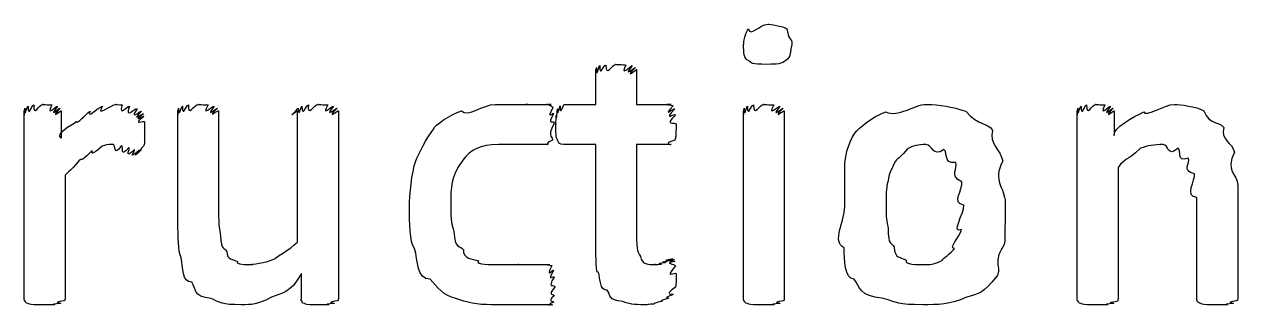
# Model space of a CAD drawing. Header units: millimetres. Extents: x 0 to 216, y 0 to 279.
# Drawn here: x 166.3 to 176.97, y 185.55 to 188.02 of the extents above; entities that cross this region are included whole.
import ezdxf

# ---------------------------------------------------------------- set-up
doc = ezdxf.new("R2010")
doc.units = ezdxf.units.MM
doc.layers.get('0').update_dxf_attribs({"linetype": 'CONTINUOUS'})

msp = doc.modelspace()

# ---------------------------------------------------------------- linework, layer by layer
at = {"color": 0}
for p, q in [((173.053, 187.84), (173.053, 187.84)), ((171.329, 187.311), (171.329, 187.62)), ((171.687, 187.62), (171.687, 187.311)), ((166.3, 185.602), (166.3, 187.256)), ((166.625, 187.256), (166.625, 187.013)), ((167.652, 186.269), (167.652, 187.256)), ((168.01, 187.256), (168.01, 186.369)), ((168.705, 186.098), (168.705, 187.256)), ((169.063, 187.256), (169.063, 185.602)), ((171.053, 187.311), (171.329, 187.311)), ((171.687, 187.311), (171.99, 187.311)), ((172.628, 185.602), (172.628, 187.256)), ((172.986, 187.256), (172.986, 185.602)), ((175.563, 185.602), (175.563, 187.256)), ((175.889, 187.256), (175.889, 187.036)), ((167.358, 187.074), (167.358, 187.074)), ((171.329, 186.958), (171.047, 186.958)), ((171.329, 186.066), (171.329, 186.958)), ((171.99, 186.958), (171.687, 186.958)), ((171.687, 186.958), (171.687, 186.187)), ((175.922, 186.755), (175.922, 185.602)), ((166.659, 186.688), (166.659, 185.602)), ((176.975, 186.595), (176.975, 185.602)), ((174.566, 186.424), (174.566, 186.424)), ((174.929, 186.446), (174.929, 186.446)), ((176.616, 185.602), (176.616, 186.49)), ((168.738, 185.602), (168.738, 185.823)), ((172.034, 185.818), (172.034, 185.818)), ((170.968, 185.702), (170.968, 185.702))]:
    msp.add_line(p, q, dxfattribs=at)
for points in [[(172.672, 187.978), (172.69, 187.898), (172.762, 188.017), (172.843, 188.017)], [(172.843, 188.017), (172.852, 188.017), (172.978, 188.003), (173.009, 187.978)], [(172.628, 187.84), (172.628, 187.847), (172.642, 187.952), (172.672, 187.978)], [(173.009, 187.978), (173.028, 187.851), (173.053, 187.909), (173.053, 187.84)], [(172.672, 187.697), (172.628, 187.711), (172.628, 187.77), (172.628, 187.84)], [(173.053, 187.84), (173.028, 187.715), (173.036, 187.728), (173.003, 187.702)], [(172.838, 187.664), (172.686, 187.664), (172.701, 187.675), (172.672, 187.697)], [(173.003, 187.702), (172.966, 187.664), (172.918, 187.664), (172.838, 187.664)], [(171.329, 187.62), (171.329, 187.521), (171.33, 187.628), (171.334, 187.637)], [(171.334, 187.637), (171.34, 187.535), (171.351, 187.649), (171.362, 187.653)], [(171.362, 187.653), (171.365, 187.543), (171.395, 187.658), (171.417, 187.658)], [(171.417, 187.658), (171.413, 187.545), (171.472, 187.664), (171.505, 187.664)], [(171.505, 187.664), (171.483, 187.664), (171.571, 187.661), (171.593, 187.658)], [(171.593, 187.658), (171.53, 187.543), (171.637, 187.656), (171.649, 187.653)], [(171.649, 187.653), (171.556, 187.535), (171.672, 187.643), (171.676, 187.637)], [(171.676, 187.637), (171.567, 187.521), (171.687, 187.623), (171.687, 187.62)], [(166.3, 187.256), (166.3, 187.164), (166.302, 187.27), (166.306, 187.278)], [(166.306, 187.278), (166.307, 187.179), (166.318, 187.29), (166.333, 187.295)], [(166.333, 187.295), (166.336, 187.19), (166.364, 187.306), (166.383, 187.306)], [(166.383, 187.306), (166.377, 187.193), (166.432, 187.311), (166.466, 187.311)], [(166.466, 187.311), (166.439, 187.311), (166.521, 187.308), (166.543, 187.306)], [(166.543, 187.306), (166.484, 187.19), (166.581, 187.302), (166.592, 187.295)], [(166.592, 187.295), (166.505, 187.179), (166.61, 187.285), (166.614, 187.278)], [(166.614, 187.278), (166.517, 187.164), (166.625, 187.263), (166.625, 187.256)], [(166.758, 187.162), (166.766, 187.131), (166.842, 187.229), (166.879, 187.251)], [(166.879, 187.251), (166.841, 187.175), (166.952, 187.287), (166.989, 187.295)], [(166.989, 187.295), (166.918, 187.193), (167.068, 187.311), (167.105, 187.311)], [(167.105, 187.311), (167.086, 187.311), (167.138, 187.308), (167.16, 187.306)], [(167.16, 187.306), (167.13, 187.19), (167.204, 187.302), (167.226, 187.295)], [(167.226, 187.295), (167.178, 187.175), (167.273, 187.279), (167.293, 187.273)], [(167.293, 187.273), (167.215, 187.16), (167.323, 187.258), (167.331, 187.251)], [(167.331, 187.251), (167.229, 187.146), (167.343, 187.235), (167.348, 187.229)], [(167.652, 187.256), (167.652, 187.164), (167.653, 187.27), (167.658, 187.278)], [(167.658, 187.278), (167.663, 187.179), (167.676, 187.29), (167.691, 187.295)], [(167.691, 187.295), (167.692, 187.19), (167.724, 187.306), (167.746, 187.306)], [(167.746, 187.306), (167.736, 187.193), (167.797, 187.311), (167.834, 187.311)], [(167.834, 187.311), (167.807, 187.311), (167.895, 187.308), (167.917, 187.306)], [(167.917, 187.306), (167.851, 187.19), (167.957, 187.302), (167.972, 187.295)], [(167.972, 187.295), (167.88, 187.179), (167.995, 187.285), (167.999, 187.278)], [(167.999, 187.278), (167.89, 187.168), (168.01, 187.267), (168.01, 187.256)], [(168.705, 187.256), (168.589, 187.164), (168.706, 187.27), (168.71, 187.278)], [(168.71, 187.278), (168.717, 187.179), (168.728, 187.29), (168.743, 187.295)], [(168.743, 187.295), (168.746, 187.19), (168.777, 187.306), (168.799, 187.306)], [(168.799, 187.306), (168.79, 187.193), (168.85, 187.311), (168.887, 187.311)], [(168.887, 187.311), (168.861, 187.311), (168.947, 187.308), (168.97, 187.306)], [(168.97, 187.306), (168.905, 187.19), (169.008, 187.302), (169.019, 187.295)], [(169.019, 187.295), (168.931, 187.179), (169.044, 187.285), (169.052, 187.278)], [(169.052, 187.278), (168.945, 187.164), (169.063, 187.263), (169.063, 187.256)], [(169.904, 187.096), (169.901, 187.124), (170.054, 187.223), (170.146, 187.256)], [(170.146, 187.256), (170.203, 187.193), (170.337, 187.311), (170.444, 187.311)], [(170.444, 187.311), (170.478, 187.311), (170.545, 187.311), (170.593, 187.311)], [(170.593, 187.311), (170.578, 187.311), (170.689, 187.311), (170.731, 187.311)], [(170.731, 187.311), (170.659, 187.311), (170.808, 187.311), (170.841, 187.311)], [(170.841, 187.311), (170.842, 187.311), (170.896, 187.311), (170.907, 187.311)], [(170.907, 187.311), (170.869, 187.311), (170.93, 187.311), (170.935, 187.311)], [(170.935, 187.311), (170.88, 187.311), (170.947, 187.302), (170.951, 187.284)], [(170.951, 187.284), (170.886, 187.16), (170.957, 187.251), (170.957, 187.229)], [(170.982, 187.217), (170.983, 187.153), (170.988, 187.258), (170.992, 187.273)], [(170.992, 187.273), (170.994, 187.182), (171.006, 187.296), (171.015, 187.3)], [(171.015, 187.3), (171.012, 187.193), (171.038, 187.311), (171.053, 187.311)], [(171.99, 187.311), (171.894, 187.311), (172.002, 187.307), (172.007, 187.3)], [(172.007, 187.3), (171.905, 187.182), (172.019, 187.287), (172.023, 187.273)], [(172.023, 187.273), (171.913, 187.153), (172.029, 187.24), (172.029, 187.217)], [(172.628, 187.256), (172.628, 187.164), (172.63, 187.27), (172.634, 187.278)], [(172.634, 187.278), (172.639, 187.179), (172.65, 187.29), (172.661, 187.295)], [(172.661, 187.295), (172.664, 187.19), (172.694, 187.306), (172.716, 187.306)], [(172.716, 187.306), (172.712, 187.193), (172.772, 187.311), (172.805, 187.311)], [(172.805, 187.311), (172.782, 187.311), (172.871, 187.308), (172.893, 187.306)], [(172.893, 187.306), (172.829, 187.19), (172.937, 187.302), (172.948, 187.295)], [(172.948, 187.295), (172.855, 187.179), (172.972, 187.285), (172.975, 187.278)], [(172.975, 187.278), (172.867, 187.164), (172.986, 187.263), (172.986, 187.256)], [(173.607, 187.058), (173.64, 187.105), (173.758, 187.201), (173.877, 187.245)], [(173.877, 187.245), (173.995, 187.193), (174.119, 187.311), (174.24, 187.311)], [(174.24, 187.311), (174.348, 187.311), (174.468, 187.29), (174.582, 187.251)], [(174.582, 187.251), (174.698, 187.115), (174.778, 187.157), (174.819, 187.08)], [(175.563, 187.256), (175.563, 187.164), (175.565, 187.27), (175.569, 187.278)], [(175.569, 187.278), (175.57, 187.179), (175.581, 187.29), (175.597, 187.295)], [(175.597, 187.295), (175.599, 187.19), (175.627, 187.306), (175.646, 187.306)], [(175.646, 187.306), (175.641, 187.193), (175.696, 187.311), (175.729, 187.311)], [(175.729, 187.311), (175.703, 187.311), (175.784, 187.308), (175.806, 187.306)], [(175.806, 187.306), (175.747, 187.19), (175.845, 187.302), (175.855, 187.295)], [(175.855, 187.295), (175.769, 187.179), (175.873, 187.285), (175.878, 187.278)], [(175.878, 187.278), (175.78, 187.164), (175.889, 187.263), (175.889, 187.256)], [(175.889, 187.036), (175.868, 187.105), (176.062, 187.201), (176.148, 187.245)], [(176.148, 187.245), (176.159, 187.193), (176.325, 187.311), (176.418, 187.311)], [(176.418, 187.311), (176.47, 187.311), (176.607, 187.292), (176.677, 187.256)], [(176.677, 187.256), (176.732, 187.12), (176.809, 187.169), (176.853, 187.107)], [(166.625, 187.013), (166.565, 187.058), (166.716, 187.125), (166.758, 187.162)], [(167.348, 187.229), (167.237, 187.135), (167.353, 187.217), (167.353, 187.206)], [(167.353, 187.206), (167.24, 187.113), (167.358, 187.179), (167.358, 187.157)], [(167.358, 187.157), (167.358, 187.071), (167.358, 187.11), (167.358, 187.074)], [(170.957, 187.229), (170.89, 187.115), (170.962, 187.179), (170.962, 187.146)], [(170.962, 187.146), (170.89, 187.013), (170.957, 187.026), (170.946, 186.997)], [(170.976, 187.135), (170.976, 187.109), (170.977, 187.196), (170.982, 187.217)], [(170.992, 186.997), (170.976, 187.013), (170.976, 187.071), (170.976, 187.135)], [(172.029, 187.217), (171.916, 187.109), (172.034, 187.168), (172.034, 187.135)], [(172.034, 187.135), (172.034, 187.013), (172.03, 187.026), (172.023, 186.997)], [(167.358, 187.074), (167.358, 187.003), (167.358, 187.013), (167.358, 186.992)], [(169.744, 186.815), (169.766, 186.859), (169.838, 187.022), (169.904, 187.096)], [(173.518, 186.776), (173.518, 186.829), (173.547, 186.98), (173.607, 187.058)], [(174.819, 187.08), (174.782, 186.965), (174.892, 186.916), (174.908, 186.81)], [(176.853, 187.107), (176.82, 186.998), (176.928, 186.976), (176.947, 186.892)], [(166.984, 186.942), (166.843, 186.822), (166.923, 186.92), (166.89, 186.898)], [(167.083, 186.958), (167.024, 186.958), (167.017, 186.953), (166.984, 186.942)], [(167.155, 186.948), (167.083, 186.84), (167.108, 186.958), (167.083, 186.958)], [(167.221, 186.931), (167.13, 186.829), (167.18, 186.943), (167.155, 186.948)], [(167.27, 186.914), (167.167, 186.818), (167.239, 186.927), (167.221, 186.931)], [(167.348, 186.942), (167.229, 186.818), (167.338, 186.921), (167.331, 186.914)], [(167.358, 186.992), (167.358, 186.958), (167.355, 186.953), (167.348, 186.942)], [(170.472, 186.958), (170.309, 186.958), (170.23, 186.912), (170.157, 186.821)], [(170.642, 186.958), (170.512, 186.958), (170.538, 186.958), (170.472, 186.958)], [(170.764, 186.958), (170.725, 186.958), (170.689, 186.958), (170.642, 186.958)], [(170.852, 186.958), (170.794, 186.958), (170.799, 186.958), (170.764, 186.958)], [(170.907, 186.958), (170.838, 186.958), (170.874, 186.958), (170.852, 186.958)], [(170.946, 186.997), (170.869, 186.958), (170.921, 186.958), (170.907, 186.958)], [(171.047, 186.958), (171.001, 186.958), (171.006, 186.971), (170.992, 186.997)], [(172.023, 186.997), (171.902, 186.958), (172.004, 186.958), (171.99, 186.958)], [(174.07, 186.92), (173.962, 186.789), (173.994, 186.857), (173.965, 186.81)], [(174.23, 186.958), (174.165, 186.958), (174.114, 186.945), (174.07, 186.92)], [(174.389, 186.914), (174.29, 186.84), (174.292, 186.958), (174.23, 186.958)], [(176.12, 186.925), (175.989, 186.8), (175.991, 186.849), (175.922, 186.755)], [(176.319, 186.958), (176.236, 186.958), (176.186, 186.948), (176.12, 186.925)], [(176.451, 186.925), (176.353, 186.84), (176.369, 186.958), (176.319, 186.958)], [(176.539, 186.837), (176.426, 186.8), (176.487, 186.906), (176.451, 186.925)], [(166.78, 186.815), (166.7, 186.712), (166.703, 186.739), (166.659, 186.688)], [(166.89, 186.898), (166.777, 186.782), (166.82, 186.851), (166.78, 186.815)], [(167.309, 186.909), (167.196, 186.807), (167.284, 186.91), (167.27, 186.914)], [(167.331, 186.914), (167.218, 186.807), (167.32, 186.909), (167.309, 186.909)], [(169.689, 186.407), (169.689, 186.517), (169.707, 186.705), (169.744, 186.815)], [(170.157, 186.821), (170.048, 186.656), (170.053, 186.596), (170.053, 186.424)], [(174.494, 186.799), (174.378, 186.785), (174.433, 186.888), (174.389, 186.914)], [(176.594, 186.7), (176.474, 186.723), (176.564, 186.8), (176.539, 186.837)], [(176.947, 186.892), (176.856, 186.716), (176.975, 186.712), (176.975, 186.595)], [(173.518, 186.413), (173.518, 186.491), (173.518, 186.666), (173.518, 186.776)], [(173.965, 186.81), (173.904, 186.694), (173.912, 186.705), (173.899, 186.639)], [(174.549, 186.628), (174.429, 186.686), (174.519, 186.75), (174.494, 186.799)], [(174.908, 186.81), (174.811, 186.635), (174.929, 186.581), (174.929, 186.446)], [(173.899, 186.639), (173.878, 186.564), (173.882, 186.508), (173.882, 186.435)], [(174.566, 186.424), (174.451, 186.44), (174.56, 186.564), (174.549, 186.628)], [(176.616, 186.49), (176.5, 186.498), (176.608, 186.647), (176.594, 186.7)], [(169.733, 186.043), (169.689, 186.101), (169.689, 186.271), (169.689, 186.407)], [(170.053, 186.424), (170.048, 186.278), (170.061, 186.259), (170.08, 186.192)], [(173.513, 186.049), (173.4, 186.105), (173.518, 186.276), (173.518, 186.413)], [(173.882, 186.435), (173.878, 186.3), (173.888, 186.291), (173.899, 186.225)], [(174.544, 186.209), (174.451, 186.171), (174.566, 186.347), (174.566, 186.424)], [(174.929, 186.446), (174.929, 186.249), (174.927, 186.192), (174.924, 186.082)], [(168.01, 186.369), (168.008, 186.242), (168.016, 186.209), (168.027, 186.154)], [(167.68, 185.961), (167.652, 186.024), (167.652, 186.148), (167.652, 186.269)], [(170.08, 186.192), (170.086, 186.032), (170.126, 186.077), (170.163, 186.032)], [(171.687, 186.187), (171.684, 185.995), (171.698, 186.019), (171.72, 185.972)], [(173.899, 186.225), (173.9, 186.054), (173.928, 186.105), (173.954, 186.054)], [(174.483, 186.043), (174.425, 186.043), (174.533, 186.145), (174.544, 186.209)], [(168.027, 186.154), (168.034, 186.017), (168.06, 186.056), (168.082, 186.016)], [(168.501, 185.95), (168.515, 185.966), (168.631, 186.032), (168.705, 186.098)], [(171.351, 185.834), (171.329, 185.804), (171.329, 185.977), (171.329, 186.066)], [(174.924, 186.082), (174.808, 185.914), (174.902, 185.881), (174.858, 185.801)], [(167.773, 185.746), (167.688, 185.742), (167.698, 185.879), (167.68, 185.961)], [(168.082, 186.016), (168.082, 185.94), (168.138, 185.95), (168.176, 185.928)], [(169.871, 185.773), (169.751, 185.771), (169.766, 185.936), (169.733, 186.043)], [(170.163, 186.032), (170.159, 185.944), (170.243, 185.955), (170.295, 185.933)], [(171.72, 185.972), (171.733, 185.9), (171.789, 185.9), (171.853, 185.9)], [(173.601, 185.773), (173.514, 185.775), (173.513, 185.941), (173.513, 186.049)], [(173.954, 186.054), (173.951, 185.955), (174.015, 185.968), (174.059, 185.939)], [(174.378, 185.939), (174.37, 185.951), (174.457, 185.999), (174.483, 186.043)], [(168.176, 185.928), (168.155, 185.9), (168.256, 185.9), (168.308, 185.9)], [(168.308, 185.9), (168.272, 185.9), (168.438, 185.917), (168.501, 185.95)], [(170.295, 185.933), (170.265, 185.9), (170.411, 185.9), (170.477, 185.9)], [(170.477, 185.9), (170.516, 185.9), (170.6, 185.9), (170.648, 185.9)], [(170.648, 185.9), (170.611, 185.9), (170.737, 185.9), (170.775, 185.9)], [(170.775, 185.9), (170.802, 185.9), (170.841, 185.9), (170.863, 185.9)], [(170.863, 185.9), (170.849, 185.9), (170.908, 185.9), (170.924, 185.9)], [(170.924, 185.9), (170.871, 185.9), (170.936, 185.896), (170.94, 185.889)], [(170.94, 185.889), (170.882, 185.768), (170.953, 185.868), (170.957, 185.85)], [(171.853, 185.9), (171.817, 185.9), (171.892, 185.902), (171.908, 185.906)], [(171.908, 185.906), (171.847, 185.911), (171.935, 185.918), (171.946, 185.922)], [(171.946, 185.922), (171.872, 185.922), (171.971, 185.935), (171.979, 185.939)], [(171.979, 185.939), (171.891, 185.933), (171.999, 185.95), (172.007, 185.95)], [(172.007, 185.95), (171.902, 185.933), (172.014, 185.947), (172.018, 185.944)], [(172.018, 185.944), (171.909, 185.929), (172.023, 185.939), (172.023, 185.928)], [(172.023, 185.928), (171.913, 185.911), (172.029, 185.907), (172.029, 185.889)], [(172.029, 185.889), (171.916, 185.757), (172.034, 185.847), (172.034, 185.818)], [(174.059, 185.939), (174.039, 185.9), (174.158, 185.9), (174.224, 185.9)], [(174.224, 185.9), (174.282, 185.9), (174.334, 185.912), (174.378, 185.939)], [(167.944, 185.602), (167.776, 185.62), (167.817, 185.686), (167.773, 185.746)], [(168.738, 185.823), (168.64, 185.636), (168.562, 185.657), (168.474, 185.613)], [(170.097, 185.602), (169.989, 185.625), (169.933, 185.699), (169.871, 185.773)], [(170.957, 185.85), (170.89, 185.735), (170.962, 185.815), (170.962, 185.79)], [(170.962, 185.79), (170.893, 185.682), (170.968, 185.735), (170.968, 185.702)], [(171.428, 185.674), (171.362, 185.675), (171.369, 185.771), (171.351, 185.834)], [(172.034, 185.818), (172.034, 185.68), (172.031, 185.73), (172.029, 185.702)], [(173.86, 185.602), (173.632, 185.625), (173.659, 185.699), (173.601, 185.773)], [(174.858, 185.801), (174.72, 185.636), (174.723, 185.657), (174.588, 185.613)], [(170.968, 185.702), (170.893, 185.62), (170.965, 185.646), (170.962, 185.625)], [(171.566, 185.575), (171.431, 185.587), (171.464, 185.63), (171.428, 185.674)], [(172.029, 185.702), (171.909, 185.62), (172.018, 185.649), (172.007, 185.636)], [(166.306, 185.581), (166.3, 185.576), (166.3, 185.594), (166.3, 185.602)], [(166.333, 185.558), (166.311, 185.561), (166.313, 185.572), (166.306, 185.581)], [(166.388, 185.547), (166.336, 185.55), (166.347, 185.554), (166.333, 185.558)], [(166.477, 185.547), (166.384, 185.547), (166.413, 185.547), (166.388, 185.547)], [(166.565, 185.547), (166.455, 185.547), (166.513, 185.547), (166.477, 185.547)], [(166.62, 185.558), (166.502, 185.55), (166.59, 185.55), (166.565, 185.547)], [(166.648, 185.581), (166.528, 185.561), (166.634, 185.565), (166.62, 185.558)], [(166.659, 185.602), (166.656, 185.576), (166.654, 185.587), (166.648, 185.581)], [(168.209, 185.547), (168.038, 185.547), (168.017, 185.565), (167.944, 185.602)], [(168.474, 185.613), (168.349, 185.547), (168.3, 185.547), (168.209, 185.547)], [(168.743, 185.581), (168.728, 185.576), (168.738, 185.594), (168.738, 185.602)], [(168.766, 185.558), (168.735, 185.561), (168.746, 185.572), (168.743, 185.581)], [(168.815, 185.547), (168.761, 185.55), (168.779, 185.554), (168.766, 185.558)], [(168.898, 185.547), (168.801, 185.547), (168.837, 185.547), (168.815, 185.547)], [(168.975, 185.547), (168.868, 185.547), (168.931, 185.547), (168.898, 185.547)], [(169.025, 185.558), (168.909, 185.55), (168.997, 185.55), (168.975, 185.547)], [(169.052, 185.581), (168.934, 185.561), (169.038, 185.565), (169.025, 185.558)], [(169.063, 185.602), (169.063, 185.576), (169.059, 185.587), (169.052, 185.581)], [(170.411, 185.547), (170.287, 185.547), (170.188, 185.565), (170.097, 185.602)], [(170.571, 185.547), (170.46, 185.547), (170.466, 185.547), (170.411, 185.547)], [(170.72, 185.547), (170.567, 185.547), (170.626, 185.547), (170.571, 185.547)], [(170.841, 185.547), (170.776, 185.547), (170.767, 185.547), (170.72, 185.547)], [(170.918, 185.547), (170.846, 185.547), (170.877, 185.547), (170.841, 185.547)], [(170.946, 185.547), (170.875, 185.547), (170.932, 185.547), (170.918, 185.547)], [(170.957, 185.569), (170.886, 185.547), (170.953, 185.547), (170.946, 185.547)], [(170.962, 185.625), (170.89, 185.576), (170.959, 185.583), (170.957, 185.569)], [(171.759, 185.547), (171.66, 185.547), (171.621, 185.555), (171.566, 185.575)], [(171.836, 185.553), (171.759, 185.547), (171.783, 185.547), (171.759, 185.547)], [(171.908, 185.575), (171.81, 185.558), (171.861, 185.56), (171.836, 185.553)], [(171.968, 185.602), (171.854, 185.572), (171.929, 185.582), (171.908, 185.575)], [(172.007, 185.636), (171.891, 185.594), (171.986, 185.613), (171.968, 185.602)], [(172.634, 185.581), (172.628, 185.576), (172.628, 185.594), (172.628, 185.602)], [(172.661, 185.558), (172.639, 185.561), (172.641, 185.572), (172.634, 185.581)], [(172.716, 185.547), (172.664, 185.55), (172.675, 185.554), (172.661, 185.558)], [(172.805, 185.547), (172.712, 185.547), (172.741, 185.547), (172.716, 185.547)], [(172.893, 185.547), (172.782, 185.547), (172.84, 185.547), (172.805, 185.547)], [(172.948, 185.558), (172.829, 185.55), (172.918, 185.55), (172.893, 185.547)], [(172.975, 185.581), (172.855, 185.561), (172.962, 185.565), (172.948, 185.558)], [(172.986, 185.602), (172.984, 185.576), (172.982, 185.587), (172.975, 185.581)], [(174.207, 185.547), (173.982, 185.547), (173.977, 185.565), (173.86, 185.602)], [(174.588, 185.613), (174.451, 185.547), (174.329, 185.547), (174.207, 185.547)], [(175.569, 185.581), (175.563, 185.576), (175.563, 185.594), (175.563, 185.602)], [(175.597, 185.558), (175.574, 185.561), (175.576, 185.572), (175.569, 185.581)], [(175.652, 185.547), (175.599, 185.55), (175.61, 185.554), (175.597, 185.558)], [(175.74, 185.547), (175.647, 185.547), (175.676, 185.547), (175.652, 185.547)], [(175.828, 185.547), (175.718, 185.547), (175.776, 185.547), (175.74, 185.547)], [(175.883, 185.558), (175.764, 185.55), (175.853, 185.55), (175.828, 185.547)], [(175.911, 185.575), (175.791, 185.561), (175.897, 185.565), (175.883, 185.558)], [(175.922, 185.602), (175.919, 185.572), (175.918, 185.582), (175.911, 185.575)], [(176.622, 185.575), (176.617, 185.572), (176.616, 185.591), (176.616, 185.602)], [(176.649, 185.558), (176.629, 185.561), (176.629, 185.571), (176.622, 185.575)], [(176.705, 185.547), (176.655, 185.55), (176.663, 185.554), (176.649, 185.558)], [(176.798, 185.547), (176.702, 185.547), (176.729, 185.547), (176.705, 185.547)], [(176.881, 185.547), (176.772, 185.547), (176.831, 185.547), (176.798, 185.547)], [(176.936, 185.558), (176.82, 185.55), (176.906, 185.55), (176.881, 185.547)], [(176.964, 185.581), (176.845, 185.561), (176.95, 185.565), (176.936, 185.558)], [(176.975, 185.602), (176.975, 185.576), (176.97, 185.587), (176.964, 185.581)]]:
    msp.add_open_spline(points, degree=3, dxfattribs=at)

doc.saveas('drawing.dxf')
